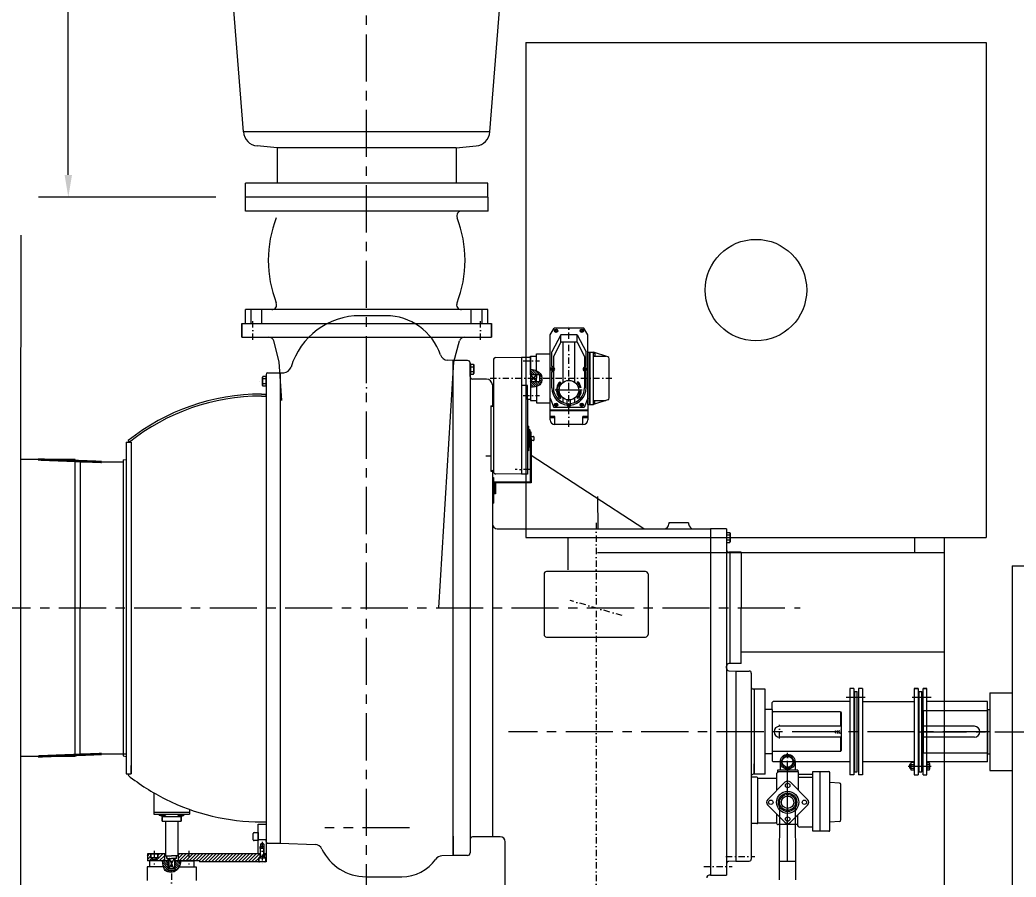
# Model space of a CAD drawing. Header units: millimetres. Extents: x 3 to 671030, y 2 to 511260.
# Drawn here: x 510130 to 561248, y 267726 to 311716 of the extents above; entities that cross this region are included whole.
import ezdxf

# ---------------------------------------------------------------- set-up
doc = ezdxf.new("R2010")
doc.units = ezdxf.units.MM
doc.header["$LTSCALE"] = 25.4
for name, pattern in [('ACAD_ISO04W100', [30, 24, -3, 0, -3]), ('CENTER', [50.8, 31.75, -6.35, 6.35, -6.35]), ('DASHDOT', [25.4, 12.7, -6.35, 0, -6.35]), ('虚线', [2, 1, -1])]:
    doc.linetypes.add(name, pattern=pattern)
doc.layers.get('Defpoints').update_dxf_attribs({"lineweight": 5})
for name, color, linetype, lineweight in [('CAXA0', 7, 'Continuous', 5), ('CAXA1', 5, 'CENTER', 5), ('CAXA细实线层', 7, 'Continuous', 5), ('EB0_1', 7, 'Continuous', 5), ('白色粗实线', 7, 'Continuous', 5), ('细实线层', 7, 'Continuous', 5)]:
    doc.layers.add(name, color=color, linetype=linetype, lineweight=lineweight)
doc.styles.add('Roman', font='arial.ttf')
doc.styles.get("Standard").update_dxf_attribs({"font": 'arial.ttf'})
doc.dimstyles.new('ISO-25', dxfattribs={"dimscale": 30, "dimtxt": 38.1, "dimasz": 38.1, "dimexe": 50.8, "dimexo": 50.8, "dimgap": 15.875, "dimtad": 1, "dimtih": 1, "dimtoh": 1, "dimdec": 1, "dimlfac": 0.03937, "dimdsep": 46, "dimtxsty": 'Standard', "dimcen": 63.5, "dimclrd": 7, "dimclre": 7, "dimclrt": 7, "dimadec": 0, "dimazin": 0, "dimtfac": 1, "dimtdec": 1, "dimtmove": 0, "dimatfit": 3, "dimfxl": 25.4, "dimlwd": 5, "dimlwe": 5, "dimarcsym": 0})
pattern_1 = [(135, (-4194394.11, 2158966.06), (-57.0246264, -57.0246264), [])]

# ---------------------------------------------------------------- blocks, each defined once
blk = doc.blocks.new('*D36')
at = {"color": 7, "linetype": 'Continuous', "lineweight": 5, "transparency": 16777216}
for p, q in [((516493, 344529), (511089, 344529)), ((512613, 343386), (512613, 328051)), ((512613, 303762), (512613, 322907)), ((520176, 302619), (511089, 302619))]:
    blk.add_line(p, q, dxfattribs=at)
at = {"color": 7, "transparency": 16777216}
for points in [[(512423, 343386), (512804, 343386), (512613, 344529)], [(512423, 303762), (512804, 303762), (512613, 302619)]]:
    blk.add_solid(points, dxfattribs=at)
at = {"layer": 'Defpoints', "color": 0, "transparency": 16777216}
for p in [(518017, 344529), (512613, 302619), (521700, 302619)]:
    blk.add_point(p, dxfattribs=at)
at = {"color": 7, "lineweight": 5, "transparency": 16777216, "insert": (512613, 325479), "char_height": 4191, "attachment_point": 5, "style": 'Roman'}
blk.add_mtext('F', dxfattribs=at)

msp = doc.modelspace()

# ---------------------------------------------------------------- hatches: boundary and pattern name
at = {"lineweight": 5, "ltscale": 2}
h = msp.add_hatch(dxfattribs=at)
h.set_pattern_fill('ANSI31', scale=25.4, angle=90, style=0)
h.set_pattern_definition(pattern_1)
edge = h.paths.add_edge_path()
edge.add_line((536330.01, 293500.47), (536330.01, 293770.06))
edge.add_spline(control_points=[(536330.02, 293770.06), (536427.32, 293819.95), (536842.84, 293651.72), (536911.66, 293405.7), (536913.76, 293322.65)], knot_values=[3.63089572, 3.63089572, 3.63089572, 3.63089572, 20.67694733, 29.39845866, 29.39845866, 29.39845866, 29.39845866], degree=3, periodic=0)
edge.add_line((536913.76, 293322.65), (536812.62, 293322.65))
edge.add_line((536812.62, 293322.65), (536812.62, 293500.47))
edge.add_line((536812.62, 293500.47), (536330.01, 293500.47))
edge = h.paths.add_edge_path()
edge.add_line((536634.81, 293144.87), (536812.62, 293144.87))
edge.add_line((536812.62, 293144.87), (536812.62, 293322.65))
edge.add_line((536812.62, 293322.65), (536913.76, 293322.65))
edge.add_spline(control_points=[(536913.76, 293322.65), (536915.41, 293256.97), (536890.81, 293118.04), (536819.17, 292921.64), (536467.29, 292867.03), (536330.02, 292851.42)], knot_values=[29.39845866, 29.39845866, 29.39845866, 29.39845866, 36.29649367, 44.02063396, 53.74173485, 53.74173485, 53.74173485, 53.74173485], degree=3, periodic=0)
edge.add_line((536330.01, 292851.42), (536330.01, 293130.95))
edge.add_line((536330.01, 293130.95), (536330.01, 293144.85))
edge.add_line((536330.01, 293144.85), (536634.81, 293144.85))
edge.add_line((536634.81, 293144.85), (536634.81, 293144.87))
at = {"lineweight": 5}
h = msp.add_hatch(dxfattribs=at)
h.set_pattern_fill('ANSI31', scale=38.1, angle=90, style=0)
h.set_pattern_definition([(45, (1520094.74, 59658.64), (85.53694, -85.53694), [])])
h.paths.add_polyline_path([(522741.02, 268710.05), (522753.72, 268710.05), (522753.72, 268506.85), (522741.02, 268506.85)], flags=16)
h.paths.add_polyline_path([(522372.72, 268710.05), (522385.42, 268710.05), (522385.42, 268506.85), (522372.72, 268506.85)], flags=16)
h.paths.add_polyline_path([(517140.32, 268710.05), (517203.82, 268710.05), (517203.82, 268913.25), (517559.42, 268913.25), (517559.42, 268557.65), (517140.32, 268557.65)])
h.paths.add_polyline_path([(518804.02, 268913.25), (522448.92, 268913.25), (522448.92, 268710.05), (522372.72, 268710.05), (522372.72, 268506.85), (519337.42, 268506.85), (519337.42, 268557.65), (518804.02, 268557.65)])
h.paths.add_polyline_path([(518270.62, 268913.25), (518804.02, 268913.25), (518804.02, 268557.65), (518270.62, 268557.65)])
h.paths.add_polyline_path([(522677.52, 268913.25), (522766.42, 268913.25), (522766.42, 268506.85), (522753.72, 268506.85), (522753.72, 268710.05), (522677.52, 268710.05)])
h.paths.add_polyline_path([(516670.42, 268557.65), (516670.42, 268913.25), (516848.22, 268913.25), (516848.22, 268710.05), (516911.72, 268710.05), (516911.72, 268557.65)])
at = {"lineweight": 5, "ltscale": 2}
h = msp.add_hatch(dxfattribs=at)
h.set_pattern_fill('ANSI31', scale=25.4, angle=90, style=0)
h.set_pattern_definition(pattern_1)
edge = h.paths.add_edge_path()
edge.add_line((518092.83, 268557.65), (518362.42, 268557.65))
edge.add_spline(control_points=[(518362.43, 268557.64), (518412.32, 268460.34), (518244.09, 268044.82), (517998.06, 267976), (517915.02, 267973.91)], knot_values=[3.63089572, 3.63089572, 3.63089572, 3.63089572, 20.67694733, 29.39845866, 29.39845866, 29.39845866, 29.39845866], degree=3, periodic=0)
edge.add_line((517915.02, 267973.91), (517915.02, 268075.04))
edge.add_line((517915.02, 268075.04), (518092.83, 268075.04))
edge.add_line((518092.83, 268075.04), (518092.83, 268557.65))
edge = h.paths.add_edge_path()
edge.add_line((517737.23, 268252.85), (517737.23, 268075.04))
edge.add_line((517737.23, 268075.04), (517915.02, 268075.04))
edge.add_line((517915.02, 268075.04), (517915.02, 267973.91))
edge.add_spline(control_points=[(517915.02, 267973.91), (517849.33, 267972.25), (517710.4, 267996.85), (517514, 268068.49), (517459.39, 268420.37), (517443.78, 268557.64)], knot_values=[29.39845866, 29.39845866, 29.39845866, 29.39845866, 36.29649367, 44.02063396, 53.74173485, 53.74173485, 53.74173485, 53.74173485], degree=3, periodic=0)
edge.add_line((517443.78, 268557.65), (517723.31, 268557.65))
edge.add_line((517723.31, 268557.65), (517737.22, 268557.65))
edge.add_line((517737.22, 268557.65), (517737.22, 268252.85))
edge.add_line((517737.22, 268252.85), (517737.23, 268252.85))

# ---------------------------------------------------------------- linework, layer by layer
at = {"color": 7, "lineweight": 5}
for p, q in [((521605.62, 305971.85), (518802.85, 340719.05)), ((534239.61, 305971.85), (537040.82, 340656.14)), ((536089.34, 310551.58), (559711.34, 310551.58)), ((536089.34, 310551.58), (536089.34, 285151.58)), ((559711.34, 310551.58), (559711.34, 285151.58)), ((534239.35, 305971.85), (521605.62, 305971.85)), ((523325.08, 305159.05), (522300.36, 305248.7)), ((532518.86, 305158.96), (533544.61, 305248.7)), ((532519.88, 305159.05), (523325.08, 305159.05)), ((523325.08, 305159.05), (523325.08, 303330.25)), ((532519.88, 305159.05), (532519.88, 303330.25)), ((510168.02, 300663.25), (510167.89, 289157.53)), ((521993.07, 296142.05), (521993.07, 296853.25)), ((522551.87, 296142.05), (522551.87, 296853.25)), ((533293.24, 296141.67), (533293.29, 296852.87)), ((533852.04, 296141.63), (533852.09, 296852.83)), ((521509.11, 296142.05), (534336.11, 296142.05)), ((521509.11, 295430.85), (521509.11, 296142.05)), ((534336.11, 295430.85), (534336.11, 296142.05)), ((537338.39, 295548.96), (537541.59, 295896.94)), ((537338.39, 292553.03), (537338.39, 295548.96)), ((537884.49, 295554.04), (537424.75, 294677.74)), ((539065.59, 295896.94), (537541.59, 295896.94)), ((537594.93, 295775.02), (537633.03, 295775.02)), ((537594.93, 295775.02), (537594.93, 295749.62)), ((537633.03, 295749.62), (537594.93, 295749.62)), ((537633.03, 295775.02), (537633.03, 295813.12)), ((537633.03, 295813.12), (537658.43, 295813.12)), ((537633.03, 295711.52), (537633.03, 295749.62)), ((537658.43, 295711.52), (537633.03, 295711.52)), ((537658.43, 295813.12), (537658.43, 295775.02)), ((537658.43, 295775.02), (537696.53, 295775.02)), ((537696.53, 295749.62), (537658.43, 295749.62)), ((537658.43, 295749.62), (537658.43, 295711.52)), ((537696.53, 295775.02), (537696.53, 295749.62)), ((538722.69, 295554.04), (537884.49, 295554.04)), ((537884.49, 295173.04), (537884.49, 295554.04)), ((538722.69, 295173.04), (538722.69, 295554.04)), ((538722.69, 295554.04), (539182.43, 294677.74)), ((538910.65, 295749.62), (538910.65, 295775.02)), ((538910.65, 295775.02), (538948.75, 295775.02)), ((538948.75, 295749.62), (538910.65, 295749.62)), ((538948.75, 295775.02), (538948.75, 295813.12)), ((538948.75, 295813.12), (538974.15, 295813.12)), ((538948.75, 295711.52), (538948.75, 295749.62)), ((538974.15, 295711.52), (538948.75, 295711.52)), ((538961.45, 295711.52), (538974.15, 295711.52)), ((538974.15, 295813.12), (538974.15, 295775.02)), ((538974.15, 295775.02), (539012.25, 295775.02)), ((539012.25, 295749.62), (538974.15, 295749.62)), ((538974.15, 295749.62), (538974.15, 295711.52)), ((539012.25, 295762.32), (539012.25, 295775.02)), ((539012.25, 295775.02), (539012.25, 295749.62)), ((539268.79, 295548.96), (539065.59, 295896.94)), ((539268.79, 294659.96), (539268.79, 295548.96)), ((521509.11, 295430.85), (527922.61, 295430.85)), ((523441.35, 294160.85), (523151.5, 295242.59)), ((527922.61, 295430.85), (534336.11, 295430.85)), ((532403.88, 294160.85), (532693.73, 295242.59)), ((537884.49, 295173.04), (537504.71, 294449.14)), ((538722.69, 295173.04), (537884.49, 295173.04)), ((537998.79, 293113.69), (537998.79, 295173.04)), ((538608.39, 293113.69), (538608.39, 295173.04)), ((538722.69, 295173.04), (539102.48, 294449.14)), ((536330.01, 293500.47), (536330.01, 294465.65)), ((536330.01, 294465.65), (536634.81, 294465.65)), ((536634.81, 294573.6), (537338.39, 294573.6)), ((536634.81, 293708.6), (536634.81, 294573.6)), ((537424.75, 293921.29), (537424.75, 294677.74)), ((537504.71, 294449.14), (537504.73, 293909.79)), ((539102.48, 294449.14), (539102.46, 293909.79)), ((539182.43, 293921.29), (539182.43, 294677.74)), ((539268.79, 294659.96), (539563.43, 294659.96)), ((539268.79, 291985.34), (539268.79, 294659.96)), ((539360.23, 291985.34), (539360.23, 294659.96)), ((539385.63, 291985.34), (539385.63, 294659.96)), ((539563.43, 291985.34), (539563.43, 294659.96)), ((540302.9, 294424.68), (539563.43, 294659.96)), ((539563.43, 294621.47), (539639.63, 294621.47)), ((539563.43, 294471.96), (539639.63, 294471.96)), ((539563.43, 294456.76), (540202.06, 294456.76)), ((539639.63, 294621.47), (539639.63, 294471.96)), ((523562.53, 292179.52), (523441.35, 294160.85)), ((531631.77, 281537.05), (532403.88, 294160.85)), ((533104.21, 294237.05), (532367.61, 294237.05)), ((532367.61, 294237.05), (532367.61, 293944.95)), ((532367.61, 268837.05), (532367.61, 294237.05)), ((533231.21, 293411.55), (533231.21, 294110.05)), ((533231.21, 294110.05), (533231.21, 268964.05)), ((533231.21, 294001.72), (533246.45, 294001.72)), ((533231.21, 294001.72), (533231.21, 293583.38)), ((533246.45, 294044.65), (533402.21, 294044.65)), ((533246.45, 294044.65), (533246.45, 293540.46)), ((533402.21, 294044.65), (533421.71, 294010.87)), ((533421.71, 294010.87), (533421.71, 293574.23)), ((540373.69, 292317.44), (540373.69, 294327.86)), ((522595.41, 293422.35), (522575.91, 293388.57)), ((522766.41, 293422.35), (522595.41, 293422.35)), ((522766.41, 293525.85), (522766.42, 269675.25)), ((522766.41, 292918.16), (522766.41, 293422.35)), ((522842.61, 293602.05), (523477.61, 293602.05)), ((523477.61, 293602.05), (523477.56, 269472.05)), ((523477.61, 293602.05), (523671.74, 293610.53)), ((523477.61, 293322.65), (523477.61, 293602.05)), ((533231.21, 293583.38), (533246.45, 293583.38)), ((533246.45, 293918.6), (533402.21, 293918.6)), ((533246.45, 293666.5), (533402.21, 293666.5)), ((533246.45, 293540.46), (533402.21, 293540.46)), ((533402.21, 293540.46), (533421.71, 293574.23)), ((536812.62, 293500.47), (536330.01, 293500.47)), ((536812.62, 293144.87), (536812.62, 293500.47)), ((537396.81, 293809.06), (537434.91, 293809.06)), ((537396.81, 293809.06), (537396.81, 293783.66)), ((537434.91, 293783.66), (537396.81, 293783.66)), ((537424.75, 292826.08), (537424.75, 293671.44)), ((537434.91, 293809.06), (537434.91, 293847.16)), ((537434.91, 293847.16), (537460.31, 293847.16)), ((537434.91, 293745.56), (537434.91, 293783.66)), ((537460.31, 293745.56), (537434.91, 293745.56)), ((537460.31, 293847.16), (537460.31, 293809.06)), ((537460.31, 293809.06), (537498.41, 293809.06)), ((537498.41, 293783.66), (537460.31, 293783.66)), ((537460.31, 293783.66), (537460.31, 293745.56)), ((537498.41, 293809.06), (537498.41, 293783.66)), ((537504.73, 293682.93), (537504.76, 292826.08)), ((539102.45, 293682.93), (539102.42, 292826.08)), ((539108.77, 293809.06), (539146.87, 293809.06)), ((539108.77, 293809.06), (539108.77, 293783.66)), ((539146.87, 293783.66), (539108.77, 293783.66)), ((539146.87, 293809.06), (539146.87, 293847.16)), ((539146.87, 293847.16), (539172.27, 293847.16)), ((539146.87, 293745.56), (539146.87, 293783.66)), ((539172.27, 293745.56), (539146.87, 293745.56)), ((539172.27, 293847.16), (539172.27, 293809.06)), ((539172.27, 293809.06), (539210.37, 293809.06)), ((539210.37, 293783.66), (539172.27, 293783.66)), ((539172.27, 293783.66), (539172.27, 293745.56)), ((539182.43, 292826.08), (539182.43, 293671.44)), ((539210.37, 293809.06), (539210.37, 293783.66)), ((522448.91, 293170.25), (522448.92, 293170.25)), ((522575.91, 292951.93), (522575.91, 293388.57)), ((522595.41, 292918.16), (522575.91, 292951.93)), ((522766.41, 293296.3), (522595.41, 293296.3)), ((522766.41, 293044.2), (522595.41, 293044.2)), ((522766.41, 292918.16), (522595.41, 292918.16)), ((522766.41, 293170.25), (522766.41, 293170.25)), ((522766.41, 293170.25), (522766.41, 293170.25)), ((522766.41, 293170.25), (522766.41, 293170.25)), ((522766.41, 293170.25), (522766.41, 293170.25)), ((522766.41, 293170.25), (522766.41, 293170.25)), ((522766.41, 293170.25), (522766.41, 293170.25)), ((534069.41, 293284.55), (533358.21, 293284.55)), ((534374.21, 292979.75), (534374.21, 291887.55)), ((536812.62, 293144.87), (536330.01, 293144.87)), ((536330.01, 293130.95), (536330.01, 292179.65)), ((536685.61, 293144.4), (536685.61, 293144.87)), ((537838.8, 293150.37), (537880.38, 293114.49)), ((538768.39, 293150.37), (538726.8, 293114.49)), ((522521.51, 292512.94), (522766.42, 292512.94)), ((522521.51, 292411.34), (522766.42, 292411.34)), ((522766.42, 292411.34), (522766.42, 292512.94)), ((522766.42, 292411.34), (522766.42, 292512.94)), ((536634.81, 292905.09), (536634.81, 292071.7)), ((537338.39, 291190.32), (537338.39, 292553.03)), ((538976.66, 292716.86), (537595.26, 292716.86)), ((537669.76, 292669.74), (537724.8, 292669.74)), ((537680.64, 292842.96), (537736.74, 292842.96)), ((538926.54, 292842.96), (538870.44, 292842.96)), ((538937.43, 292669.74), (538882.38, 292669.74)), ((536330.01, 292179.65), (536634.81, 292179.65)), ((536634.81, 292071.7), (537338.39, 292071.7)), ((537338.39, 292302.84), (537528.89, 291832.94)), ((537594.93, 291980.26), (537633.03, 291980.26)), ((537594.93, 291980.26), (537594.93, 291954.86)), ((537633.03, 291954.86), (537594.93, 291954.86)), ((537633.03, 291980.26), (537633.03, 292018.36)), ((537633.03, 292018.36), (537658.43, 292018.36)), ((537633.03, 291916.76), (537633.03, 291954.86)), ((537658.43, 291916.76), (537633.03, 291916.76)), ((537658.43, 292018.36), (537658.43, 291980.26)), ((537658.43, 291980.26), (537696.53, 291980.26)), ((537696.53, 291954.86), (537658.43, 291954.86)), ((537658.43, 291954.86), (537658.43, 291916.76)), ((537696.53, 291980.26), (537696.53, 291954.86)), ((537789.54, 292343.07), (537766.58, 292326.37)), ((537766.58, 292326.37), (537876.23, 292284.2)), ((537833.93, 292375.34), (537856.75, 292392.32)), ((537856.75, 292392.32), (537876.23, 292284.2)), ((537998.79, 292087.69), (537998.79, 292320.03)), ((538219.8, 291951.24), (538219.8, 292223.55)), ((538252.79, 291966.13), (538290.89, 291966.13)), ((538252.79, 291966.13), (538252.79, 291940.73)), ((538290.89, 291940.73), (538252.79, 291940.73)), ((538290.89, 291966.13), (538290.89, 292004.23)), ((538290.89, 292004.23), (538316.29, 292004.23)), ((538290.89, 291902.63), (538290.89, 291940.73)), ((538316.29, 291902.63), (538290.89, 291902.63)), ((538316.29, 292004.23), (538316.29, 291966.13)), ((538316.29, 291966.13), (538354.39, 291966.13)), ((538354.39, 291940.73), (538316.29, 291940.73)), ((538316.29, 291940.73), (538316.29, 291902.63)), ((538354.39, 291966.13), (538354.39, 291940.73)), ((538387.38, 291951.24), (538387.38, 292223.55)), ((538608.39, 292087.69), (538608.39, 292320.03)), ((538750.43, 292392.32), (538730.96, 292284.2)), ((538840.61, 292326.37), (538730.96, 292284.2)), ((538773.26, 292375.34), (538750.43, 292392.32)), ((538817.64, 292343.07), (538840.61, 292326.37)), ((538910.65, 291980.26), (538948.75, 291980.26)), ((538910.65, 291980.26), (538910.65, 291954.86)), ((538948.75, 291954.86), (538910.65, 291954.86)), ((538948.75, 291980.26), (538948.75, 292018.36)), ((538948.75, 292018.36), (538974.15, 292018.36)), ((538948.75, 291916.76), (538948.75, 291954.86)), ((538974.15, 291916.76), (538948.75, 291916.76)), ((538974.15, 292018.36), (538974.15, 291980.26)), ((538974.15, 291980.26), (539012.25, 291980.26)), ((539012.25, 291954.86), (538974.15, 291954.86)), ((538974.15, 291954.86), (538974.15, 291916.76)), ((539012.25, 291980.26), (539012.25, 291954.86)), ((539268.79, 292302.84), (539078.29, 291832.94)), ((539268.79, 291985.34), (539563.43, 291985.34)), ((539268.79, 291985.34), (539268.79, 291190.32)), ((540302.9, 292220.63), (539563.43, 291985.34)), ((539563.43, 292188.54), (540202.06, 292188.54)), ((539563.43, 292173.34), (539639.63, 292173.34)), ((539563.43, 292023.83), (539639.63, 292023.83)), ((539639.63, 292023.83), (539639.63, 292173.34)), ((539268.79, 291680.54), (537338.39, 291680.54)), ((539268.79, 291655.14), (537338.39, 291655.14)), ((539078.29, 291832.94), (537528.89, 291832.94)), ((537584.77, 291363.04), (537338.39, 291363.04)), ((537359.98, 291363.04), (537359.98, 291286.84)), ((537563.18, 291286.84), (537359.98, 291286.84)), ((537563.18, 291363.04), (537563.18, 291286.84)), ((537584.77, 290943.94), (537584.77, 291363.04)), ((539022.41, 290943.94), (537584.77, 290943.94)), ((539022.41, 290943.94), (539022.41, 291363.04)), ((539268.79, 291363.04), (539022.41, 291363.04)), ((539044, 291363.04), (539044, 291286.84)), ((539247.2, 291286.84), (539044, 291286.84)), ((539247.2, 291363.04), (539247.2, 291286.84)), ((515578.22, 290046.05), (515578.22, 273028.05)), ((515578.22, 290046.05), (515832.22, 290046.05)), ((515747.1, 290046.05), (515683.73, 290125.46)), ((515832.22, 290046.05), (515832.22, 273028.05)), ((542146.61, 285601.05), (536368.11, 289369.44)), ((510167.89, 289157.53), (510168.02, 262410.85)), ((512962.02, 289156.87), (510167.89, 289157.53)), ((512962.02, 273917.05), (512962.02, 289157.05)), ((513216.02, 289030.05), (513216.02, 281537.05)), ((513216.02, 289030.05), (515425.82, 289030.05)), ((515425.82, 289131.65), (515578.22, 289151.72)), ((515425.82, 289131.65), (515425.82, 273942.45)), ((534374.21, 288585.55), (534374.21, 269789.55)), ((539772.34, 287252.11), (539782.3, 285601.05)), ((544445.31, 285905.85), (543429.31, 285905.85)), ((543429.31, 285905.85), (543429.31, 285855.05)), ((544445.31, 285905.85), (544445.31, 285855.05)), ((534628.21, 285601.05), (545575.61, 285601.05)), ((545575.61, 285601.05), (545575.61, 267821.05)), ((546388.41, 285601.05), (545575.61, 285601.05)), ((546388.41, 285601.05), (546388.41, 268404.13)), ((546388.41, 285408.65), (546559.41, 285408.65)), ((546388.41, 285408.65), (546388.41, 284904.46)), ((546388.41, 285282.6), (546559.41, 285282.6)), ((546559.41, 285408.65), (546578.91, 285374.87)), ((546578.91, 285374.87), (546578.91, 284938.23)), ((536089.34, 285151.58), (559711.34, 285151.58)), ((538248.34, 285151.58), (538248.34, 283500.53)), ((546388.41, 285156.55), (546388.41, 285156.55)), ((546388.41, 285156.55), (546388.41, 285156.55)), ((546388.41, 285156.55), (546388.41, 285156.55)), ((546388.41, 285030.5), (546559.41, 285030.5)), ((546388.41, 284904.46), (546559.41, 284904.46)), ((546559.41, 284904.46), (546578.91, 284938.23)), ((556028.34, 285151.58), (556028.34, 284389.58)), ((557552.34, 285151.58), (557552.34, 284389.58)), ((539776.93, 284389.58), (557552.34, 284389.58)), ((546553.51, 284394.55), (546515.41, 284394.55)), ((546553.51, 284394.55), (546553.51, 280166.29)), ((547137.71, 284394.55), (546553.51, 284394.55)), ((546553.51, 284394.55), (546553.51, 278679.55)), ((547137.71, 284394.55), (547137.71, 281537.05)), ((556028.34, 284389.58), (557552.34, 284389.58)), ((557552.34, 284389.58), (557552.34, 264011.09)), ((537028.51, 283280.22), (537028.51, 280173.12)), ((542235.51, 283407.22), (537155.51, 283407.22)), ((542362.51, 283280.22), (542362.51, 280173.12)), ((561044.21, 283696.11), (561044.21, 266678.11)), ((561044.21, 283696.11), (562669.81, 283696.11)), ((513216.02, 274044.05), (513216.02, 281537.05)), ((547137.71, 278679.55), (547137.71, 281537.05)), ((537155.51, 280046.12), (537175.68, 280046.12)), ((537175.68, 280046.12), (542235.51, 280046.12)), ((547137.71, 279284.18), (557552.34, 279284.18)), ((546553.51, 278679.55), (546515.41, 278679.55)), ((547137.71, 278679.55), (546553.51, 278679.55)), ((546388.41, 278444.36), (546388.41, 278552.55)), ((546508.77, 278317.54), (546871.01, 278298.55)), ((546871.01, 278298.55), (547556.81, 278298.55)), ((546871.01, 278298.55), (546871.01, 268549.94)), ((547658.41, 278196.95), (547658.41, 272855.24)), ((547810.81, 277371.45), (547760.01, 277371.45)), ((548369.61, 277371.45), (547810.81, 277371.45)), ((547810.81, 277371.45), (547810.81, 273002.65)), ((548369.61, 273002.65), (548369.61, 277371.45)), ((559901.21, 277181.86), (561044.21, 277181.86)), ((559901.21, 277181.86), (559901.21, 273192.35)), ((548725.21, 276330.05), (548369.61, 276330.05)), ((548725.21, 276330.05), (548369.61, 276330.05)), ((548725.21, 276330.05), (548725.21, 274044.05)), ((548725.21, 276330.05), (548725.21, 274044.05)), ((552230.41, 276203.05), (548776.01, 276203.05)), ((552230.41, 276203.05), (548776.01, 276203.05)), ((552230.41, 276203.05), (552281.21, 276152.25)), ((552230.41, 276203.05), (552230.41, 275466.45)), ((552230.41, 276203.05), (552281.21, 276152.25)), ((552230.41, 276203.05), (552230.41, 275466.45)), ((552281.21, 276152.25), (552281.21, 274221.85)), ((552281.21, 276152.25), (552281.21, 274221.85)), ((556472.21, 276266.61), (556472.21, 274107.61)), ((556472.21, 276266.61), (559774.21, 276266.61)), ((559774.21, 276330.11), (559774.21, 274044.11)), ((559774.21, 276330.11), (559901.21, 276330.11)), ((552281.21, 275466.45), (549106.21, 275466.45)), ((552281.21, 275466.45), (549360.21, 275466.45)), ((559113.81, 275466.51), (556472.21, 275466.51)), ((552281.21, 274907.65), (549106.21, 274907.65)), ((552281.21, 274907.65), (549343.67, 274907.65)), ((552230.41, 274907.65), (552230.41, 274171.05)), ((552230.41, 274907.65), (552230.41, 274171.05)), ((559113.81, 274907.71), (556472.21, 274907.71)), ((513216.02, 274044.05), (515578.22, 274044.05)), ((548725.1, 274044.05), (548369.61, 274044.05)), ((548725.21, 274044.05), (548369.61, 274044.05)), ((552230.41, 274171.05), (548776.01, 274171.05)), ((552230.41, 274171.05), (548776.01, 274171.05)), ((552230.41, 274171.05), (552281.21, 274221.85)), ((552230.41, 274171.05), (552281.21, 274221.85)), ((556472.21, 274107.61), (559774.21, 274107.61)), ((559774.21, 274044.11), (559901.21, 274044.11)), ((512962.02, 273917.05), (510167.96, 273917.71)), ((515425.82, 273942.45), (515578.22, 273922.39)), ((547810.81, 273002.65), (547810.81, 273536.05)), ((549144.31, 273642.64), (549144.31, 273210.93)), ((549349.34, 273947.44), (549173.36, 273642.64)), ((549173.36, 273642.64), (549349.34, 273337.84)), ((549701.29, 273947.44), (549349.34, 273947.44)), ((549877.27, 273642.64), (549701.29, 273947.44)), ((549701.29, 273337.84), (549877.27, 273642.64)), ((549906.31, 273642.64), (549906.31, 273210.93)), ((515578.22, 273028.05), (515832.22, 273028.05)), ((515747.1, 273028.05), (515683.72, 272948.64)), ((515832.22, 273231.25), (515832.22, 273459.85)), ((515832.22, 273231.25), (515832.22, 273459.85)), ((515832.22, 273028.05), (515832.22, 273459.85)), ((547810.81, 273002.65), (547760.01, 273002.65)), ((548369.61, 273002.65), (547810.81, 273002.65)), ((548966.87, 272173.91), (548966.87, 273065.83)), ((550044.19, 273210.93), (549006.43, 273210.93)), ((549006.43, 273210.93), (549006.43, 273080.23)), ((550083.76, 273134.64), (549006.43, 273134.64)), ((549349.34, 273337.84), (549701.29, 273337.84)), ((549525.31, 268525.11), (549525.31, 273374.01)), ((550044.19, 273210.93), (550044.19, 273134.64)), ((550083.76, 272173.91), (550083.76, 273134.64)), ((550083.76, 273000.27), (550822.39, 273000.27)), ((550822.39, 273149.93), (551635.19, 273149.93)), ((550822.39, 270073.99), (550822.39, 273149.93)), ((551189.16, 270073.99), (551189.16, 273149.93)), ((551685.99, 270124.79), (551685.99, 273099.13)), ((559901.21, 273192.35), (561044.21, 273192.35)), ((547658.41, 272901.05), (547658.41, 272855.24)), ((547658.41, 272855.24), (547658.41, 268651.54)), ((547950.51, 272855.24), (547658.41, 272855.24)), ((548001.31, 270518.44), (548001.31, 272804.44)), ((548001.31, 272804.44), (548966.87, 272804.44)), ((548501.56, 271708.6), (549381.63, 272588.67)), ((549669, 272588.67), (550549.06, 271708.6)), ((550822.39, 272828.68), (550083.76, 272828.68)), ((552184.75, 272545.08), (551685.99, 272578.79)), ((552255.81, 270655.7), (552255.81, 272469.06)), ((517000.62, 272049.24), (517000.62, 271008.75)), ((517597.23, 270957.95), (517597.23, 270907.15)), ((518232.52, 270957.95), (518232.52, 270907.15)), ((518829.42, 271200.18), (518829.42, 271008.75)), ((549381.63, 270541.17), (548501.56, 271421.24)), ((548966.87, 270495.58), (548966.87, 270955.93)), ((549669, 270541.17), (550549.06, 271421.24)), ((517273.66, 270907.15), (517597.51, 270907.15)), ((517432.41, 270830.95), (517273.66, 270907.15)), ((517432.41, 270830.95), (517432.41, 270602.35)), ((517432.41, 270830.95), (518397.62, 270830.95)), ((517432.41, 270602.35), (518397.62, 270602.35)), ((517597.52, 270602.35), (517597.52, 268811.65)), ((518232.52, 270907.15), (518556.37, 270907.15)), ((518232.52, 270602.35), (518232.52, 268811.65)), ((518397.62, 270830.95), (518556.37, 270907.15)), ((518397.62, 270830.95), (518397.62, 270602.35)), ((522360.02, 268913.25), (522360.02, 270437.25)), ((522360.02, 270437.25), (522766.42, 270437.25)), ((522521.51, 270561.16), (522766.42, 270561.16)), ((522766.42, 270662.76), (522766.42, 270561.16)), ((547950.51, 270467.64), (547658.41, 270467.64)), ((548001.31, 270505.74), (548905.72, 270505.74)), ((550028.57, 270419.38), (549043.07, 270419.38)), ((550028.57, 270900.75), (550028.57, 270419.38)), ((552184.75, 270579.68), (551685.99, 270545.97)), ((522106.02, 269639.69), (522106.02, 269964.81)), ((522146.66, 270005.45), (522360.02, 270005.45)), ((522360.02, 270005.45), (522360.02, 269599.05)), ((550822.39, 270292.38), (550155.57, 270292.38)), ((551189.16, 270073.99), (550822.39, 270073.99)), ((551635.19, 270073.99), (551189.16, 270073.99)), ((522360.02, 269599.05), (522146.66, 269599.05)), ((522360.02, 269649.85), (522766.42, 269649.85)), ((522481.94, 269421.25), (522563.22, 269468.18)), ((522644.5, 269421.25), (522481.94, 269421.25)), ((522481.94, 269421.25), (522481.94, 269218.05)), ((522644.5, 269421.25), (522563.22, 269468.18)), ((522644.5, 269421.25), (522644.5, 269218.05)), ((522766.41, 269548.25), (522766.41, 269675.25)), ((522766.42, 269675.25), (522766.42, 268913.25)), ((522842.61, 269472.05), (523477.61, 269472.05)), ((523477.61, 269472.05), (525280.05, 269393.35)), ((532367.61, 268837.05), (532367.61, 269827.65)), ((532367.61, 269827.65), (532367.61, 268837.05)), ((534780.61, 269789.55), (533358.21, 269789.55)), ((535034.61, 266551.05), (535034.61, 269535.55)), ((517597.52, 268913.25), (516670.42, 268913.25)), ((516670.42, 268913.25), (516670.42, 268557.65)), ((516848.22, 268710.05), (516848.22, 268913.25)), ((516893.43, 268913.25), (517158.61, 268913.25)), ((517203.82, 268913.25), (517203.82, 268710.05)), ((517559.42, 268557.65), (517559.42, 268913.25)), ((522461.62, 268913.25), (518232.52, 268913.25)), ((518270.62, 268557.65), (518270.62, 268913.25)), ((522448.92, 268913.25), (522448.92, 268710.05)), ((522664.82, 269294.25), (522461.62, 269294.25)), ((522481.94, 269218.05), (522461.62, 269197.73)), ((522461.62, 269197.73), (522461.62, 268710.05)), ((522664.82, 269197.73), (522461.62, 269197.73)), ((522461.62, 269197.73), (522461.62, 269197.73)), ((522644.5, 269218.05), (522481.94, 269218.05)), ((522644.5, 269218.05), (522664.82, 269197.73)), ((522664.82, 268710.05), (522664.82, 269197.73)), ((522766.42, 268913.25), (522664.82, 268913.25)), ((522677.52, 268913.25), (522677.52, 268710.05)), ((522766.42, 268913.25), (522766.42, 268506.85)), ((546871.01, 269057.94), (546871.01, 268549.94)), ((517737.23, 268557.65), (516670.42, 268557.65)), ((517723.31, 268557.65), (516772.02, 268557.65)), ((516772.02, 268557.65), (516772.02, 268252.85)), ((517203.82, 268710.05), (516848.22, 268710.05)), ((516860.92, 268710.05), (516860.92, 268880.74)), ((516911.72, 268557.65), (516911.72, 268710.05)), ((516924.42, 268710.05), (516924.42, 268557.65)), ((517127.62, 268557.65), (517127.62, 268710.05)), ((517140.32, 268557.65), (517140.32, 268710.05)), ((517191.12, 268880.74), (517191.12, 268710.05)), ((517597.52, 268811.65), (517915.02, 268811.65)), ((517673.73, 268684.65), (517673.73, 268773.55)), ((517673.73, 268684.65), (517915.02, 268684.65)), ((517737.23, 268176.65), (517737.23, 268646.55)), ((517737.23, 268075.04), (517737.23, 268557.65)), ((518232.54, 268811.65), (517915.04, 268811.65)), ((518156.33, 268684.65), (517915.04, 268684.65)), ((518092.83, 268176.65), (518092.83, 268646.55)), ((519337.42, 268557.65), (518092.83, 268557.65)), ((518092.83, 268557.65), (519058.02, 268557.65)), ((518092.83, 268075.04), (518092.83, 268557.65)), ((518156.33, 268684.65), (518156.33, 268773.55)), ((519058.02, 268557.65), (519058.02, 268252.85)), ((519337.42, 268557.65), (519337.42, 268506.85)), ((522766.42, 268506.85), (519337.42, 268506.85)), ((522385.42, 268710.05), (522741.02, 268710.05)), ((522385.42, 268710.05), (522385.42, 268506.85)), ((522398.12, 268539.36), (522398.12, 268710.05)), ((522695.81, 268506.85), (522430.63, 268506.85)), ((522728.32, 268710.05), (522728.32, 268539.36)), ((522741.02, 268710.05), (522741.02, 268506.85)), ((533104.21, 268837.05), (532367.61, 268837.05)), ((546388.41, 268404.13), (546388.41, 267821.05)), ((546871.01, 268549.94), (546508.77, 268530.95)), ((546871.01, 268549.94), (547556.81, 268549.94)), ((516664.07, 268252.85), (516664.07, 267549.27)), ((517497.45, 268252.85), (516664.07, 268252.85)), ((517736.77, 268202.05), (517737.23, 268202.05)), ((517736.77, 268151.25), (517737.23, 268151.25)), ((517737.23, 268176.65), (517762.63, 268151.25)), ((517737.23, 268075.04), (518092.83, 268075.04)), ((518067.43, 268151.25), (517762.63, 268151.25)), ((518092.83, 268176.65), (518067.43, 268151.25)), ((518300.97, 268252.85), (519165.97, 268252.85)), ((519165.97, 268252.85), (519165.97, 267549.27)), ((527884.36, 267744.34), (529726.01, 267744.34)), ((545575.61, 267821.05), (545499.42, 267821.05)), ((545575.61, 267821.05), (546388.41, 267821.05))]:
    msp.add_line(p, q, dxfattribs=at)
at = {"color": 7, "linetype": 'Continuous', "lineweight": 5}
for p, q in [((521699.61, 296142.05), (534145.61, 296142.05)), ((556014.9, 277396.99), (556218.1, 277396.99)), ((556218.1, 277396.91), (556014.9, 277396.91)), ((556269.01, 277244.51), (556403.63, 277244.51)), ((556472.21, 277396.99), (556675.41, 277396.99)), ((556675.41, 277396.91), (556472.21, 277396.91)), ((548776.01, 276736.51), (548725.21, 276685.71)), ((548725.21, 276330.11), (548725.21, 276685.71)), ((548725.21, 276330.11), (548725.21, 274044.11)), ((548725.21, 274044.11), (548725.21, 273688.51)), ((548776.01, 273637.71), (548725.21, 273688.51)), ((552713.01, 273637.71), (548776.01, 273637.71)), ((555786.41, 273510.7), (555786.41, 273307.5)), ((555852.34, 273510.7), (555786.41, 273510.7)), ((555852.34, 273266.12), (555852.34, 273552.09)), ((555999.61, 273599.75), (555867.63, 273599.75)), ((555867.63, 273504.43), (555999.61, 273504.43)), ((556014.9, 273266.12), (556014.9, 273552.09)), ((556675.41, 273599.75), (556675.41, 273218.46)), ((556794.74, 273599.75), (556675.41, 273599.75)), ((556675.41, 273510.7), (556675.41, 273307.5)), ((556794.74, 273504.43), (556675.41, 273504.43)), ((556810.03, 273552.09), (556810.03, 273266.12)), ((552916.21, 272977.31), (552713.01, 272977.31)), ((552966.87, 273129.71), (553101.49, 273129.71)), ((553373.27, 272977.31), (553170.07, 272977.31)), ((555852.34, 273307.5), (555786.41, 273307.5)), ((555867.63, 273313.78), (555999.61, 273313.78)), ((555999.61, 273218.46), (555867.63, 273218.46)), ((556014.9, 272977.39), (556218.1, 272977.39)), ((556472.21, 272977.39), (556675.41, 272977.39)), ((556794.74, 273313.78), (556675.41, 273313.78)), ((556794.74, 273218.46), (556675.41, 273218.46)), ((549106.24, 267591.88), (549106.24, 268504.84)), ((549944.31, 268525.11), (549106.32, 268525.11)), ((549944.44, 267591.88), (549944.44, 268525.11))]:
    msp.add_line(p, q, dxfattribs=at)
at = {"color": 7, "linetype": 'DASHDOT', "lineweight": 5}
for p, q in [((522080.61, 295293.28), (522080.61, 296309.43)), ((533764.61, 295293.28), (533764.61, 296309.43)), ((538303.59, 290838.33), (538303.59, 296005.58)), ((535950.42, 294211.65), (536797.88, 294211.65)), ((534257.6, 293322.65), (536330.01, 293322.65)), ((536330.01, 293322.65), (537282.16, 293322.65)), ((536330.01, 293322.65), (540500.19, 293322.65)), ((535950.42, 292433.65), (536797.88, 292433.65)), ((536290.48, 288649.05), (535538.33, 288649.05)), ((539695.51, 285906.09), (539695.51, 264747.29)), ((541029.29, 281147.89), (538361.73, 281925.92)), ((541029.29, 281147.89), (538361.73, 281925.92)), ((549106.21, 274831.45), (549106.21, 275542.65)), ((549525.31, 270145.85), (549525.31, 274104.72)), ((522563.22, 269537.4), (522563.22, 268367.25)), ((517026.02, 269073.39), (517026.02, 268378.12)), ((518804.02, 269073.39), (518804.02, 268378.12)), ((517915.02, 268557.65), (517915.02, 266438.02)), ((517915.02, 268557.65), (517915.02, 264387.48)), ((546359.81, 268778.54), (547841.75, 268778.54)), ((545227.92, 268265.55), (546681.52, 268265.55))]:
    msp.add_line(p, q, dxfattribs=at)
at = {"color": 7, "linetype": '虚线', "lineweight": 5, "ltscale": 1.5}
for p, q in [((551956.17, 275187.05), (551985.5, 275237.85)), ((551985.5, 275136.25), (551956.17, 275187.05)), ((551985.5, 275136.25), (551985.5, 275237.85)), ((551985.5, 275237.85), (552182.23, 275237.85)), ((551985.5, 275136.25), (552182.23, 275136.25)), ((552182.23, 275237.85), (552281.21, 275295)), ((552182.23, 275237.85), (552182.23, 275136.25)), ((552182.23, 275136.25), (552281.21, 275079.1))]:
    msp.add_line(p, q, dxfattribs=at)
at = {"color": 7, "linetype": 'ACAD_ISO04W100', "lineweight": 5, "ltscale": 0.3}
for p, q in [((517432.41, 270602.35), (517432.41, 270830.95)), ((518397.62, 270602.35), (518397.62, 270830.95))]:
    msp.add_line(p, q, dxfattribs=at)
at = {"color": 7, "lineweight": 5, "const_width": 127}
for points in [[(514320.92, 289030.05), (511056.95, 289157.2)], [(514320.92, 274044.05), (511056.95, 273916.9)]]:
    msp.add_lwpolyline(points, dxfattribs=at)
at = {"color": 7, "lineweight": 5}
for centre, radius in [((547900.34, 297851.58), 2603.5), ((537645.73, 295762.32), 83.82), ((538961.45, 295762.32), 83.82), ((537447.61, 293796.36), 83.82), ((539159.57, 293796.36), 83.82), ((538303.59, 292716.86), 500.38), ((537702.99, 292756.35), 44.57), ((537645.73, 291967.56), 83.82), ((538303.59, 291953.43), 83.82), ((538961.45, 291967.56), 83.82), ((549525.31, 273642.64), 381), ((549525.31, 273642.64), 279.4), ((549525.31, 272425.98), 114.3), ((549524.06, 271562.38), 571.5), ((549525.31, 271562.38), 472.44), ((549525.31, 271564.92), 406.4), ((548664.25, 271564.92), 114.3), ((549525.31, 271564.92), 317.5), ((550386.37, 271564.92), 114.3), ((549525.31, 270703.86), 114.3)]:
    msp.add_circle(centre, radius, dxfattribs=at)
for centre, radius, start, end in [((522366.77, 306007.8), 762, 182.704313, 265), ((533478.2, 306007.8), 762, 275, 357.295687), ((532797.38, 301653.85), 254, 90, 201.517045), ((528816.38, 299380.55), 5944.03, 158.482955, 201.517045), ((527031.3, 299380.55), 5944.03, 338.482955, 21.517045), ((523051.09, 297100.32), 254, 270.081496, 21.598541), ((532794.14, 297100.32), 254, 158.401459, 269.918504), ((522906.15, 295176.85), 254, 15, 90), ((532939.07, 295176.85), 254, 90, 165), ((533104.21, 294110.05), 127, 0, 90), ((533381.54, 294290.07), 279.4, 237.449339, 241.448184), ((533310.11, 293981.62), 111.6, 325.615763, 25.615823), ((540272.09, 294327.86), 101.6, 0, 72.349876), ((522842.61, 293525.85), 76.2, 90, 180), ((533004.57, 293792.55), 417.14, 342.412046, 17.587954), ((533310.11, 293603.48), 111.6, 334.384177, 34.384237), ((537447.61, 293796.36), 127, 259.63024, 100.36976), ((539159.57, 293796.36), 127, 79.63024, 280.36976), ((522687.51, 293359.32), 111.6, 154.384177, 214.384237), ((522993.05, 293170.25), 417.14, 162.412046, 197.587954), ((522687.51, 292981.18), 111.6, 145.615763, 205.615823), ((533358.21, 293411.55), 127, 180, 270), ((534069.41, 292979.75), 304.8, 0, 90), ((538303.59, 292716.86), 635.58, 136.994586, 168.55642), ((538303.59, 292716.86), 580.71, 136.784946, 167.458157), ((538303.59, 292716.86), 580.71, 12.541843, 43.215054), ((538303.59, 292716.86), 635.58, 11.44358, 43.005414), ((522521.51, 281527.44), 10985.5, 89.999985, 128.494323), ((522521.51, 281527.44), 10883.9, 89.999997, 128.493404), ((538303.59, 292826.08), 878.84, 180, 264.528918), ((538303.59, 292826.08), 798.83, 180, 263.979007), ((538303.59, 292716.86), 635.58, 184.25161, 216.022702), ((538303.59, 292716.86), 580.71, 184.654246, 216.022702), ((538303.59, 292826.08), 878.84, 275.471082, 0), ((538303.59, 292826.08), 798.83, 276.020993, 0), ((538303.59, 292716.86), 580.71, 323.977298, 355.345754), ((538303.59, 292716.86), 635.58, 323.977298, 355.74839), ((540272.09, 292317.44), 101.6, 287.650124, 0), ((537584.77, 291190.32), 246.38, 180, 270), ((539022.41, 291190.32), 246.38, 270, 0), ((534501.21, 288649.05), 127, 210.136976, 233.130102), ((534628.21, 285855.05), 254, 180, 270), ((543175.31, 285855.05), 254, 270, 0), ((544699.31, 285855.05), 254, 180, 270), ((546467.31, 285345.62), 111.6, 325.615763, 25.615823), ((546161.77, 285156.55), 417.14, 342.412046, 17.587954), ((546467.31, 284967.48), 111.6, 334.384177, 34.384237), ((546515.41, 284521.55), 127, 180, 270), ((537155.51, 283280.22), 127, 90, 180), ((542235.51, 283280.22), 127, 0, 90), ((537155.51, 280173.12), 127, 180, 270), ((542235.51, 280173.12), 127, 270, 0), ((546515.41, 278552.55), 127, 90, 180), ((546515.41, 278444.36), 127, 180, 267), ((547556.81, 278196.95), 101.6, 0, 90), ((547760.01, 277473.05), 101.6, 180, 270), ((548776.01, 276253.85), 50.8, 180, 270), ((549106.21, 275187.05), 279.4, 90, 270), ((559113.81, 275187.11), 279.4, 270, 90), ((548776.01, 274120.25), 50.8, 90, 180), ((547760.01, 272901.05), 101.6, 90, 180), ((549525.31, 271661.44), 1511.35, 110.156643, 111.684802), ((551635.19, 273099.13), 50.8, 0, 90), ((522521.5, 281546.66), 10985.5, 231.505677, 243.37005), ((547950.51, 272804.44), 50.8, 360, 90), ((549525.31, 272444.98), 203.2, 45, 135), ((552179.61, 272469.06), 76.2, 0, 86.133913), ((522521.5, 281546.66), 10985.5, 243.37005, 270.000015), ((548645.25, 271564.92), 203.2, 135, 225), ((550405.38, 271564.92), 203.2, 315, 45), ((547950.51, 270518.44), 50.8, 270, 0), ((548905.72, 270429.54), 76.2, 25.678886, 90.000165), ((549043.07, 270495.58), 76.2, 205.679331, 270), ((549525.31, 270684.85), 203.2, 225, 315), ((550155.57, 270419.38), 127, 180, 270), ((552179.61, 270655.7), 76.2, 273.866087, 0), ((522146.66, 269964.81), 40.64, 90, 180), ((551635.19, 270124.79), 50.8, 270, 0), ((522146.66, 269639.69), 40.64, 180, 270), ((522842.61, 269548.25), 76.2, 180, 270), ((533358.21, 269662.55), 127, 90, 180), ((534780.61, 269535.55), 254, 0, 90), ((516893.43, 268880.74), 32.51, 90, 180), ((517158.61, 268880.74), 32.51, 0, 90), ((525262.32, 268987.34), 406.4, 25.655815, 87.5), ((527884.36, 270246.75), 2502.41, 205.655815, 270.000033), ((533104.21, 268964.05), 127, 270, 0), ((517635.63, 268773.55), 38.1, 359.999916, 89.999916), ((517699.13, 268646.55), 38.1, 0, 89.999916), ((518130.93, 268646.55), 38.1, 90.000084, 180), ((518194.43, 268773.55), 38.1, 90.000084, 180.000084), ((522430.63, 268539.36), 32.51, 180, 270), ((522695.81, 268539.36), 32.51, 270, 0), ((529726.01, 269885.7), 2141.36, 270.000004, 324.479396), ((531799.65, 268405.47), 406.4, 92.500004, 144.479386), ((546515.41, 268404.13), 127, 93, 180), ((547556.81, 268651.54), 101.6, 270, 0), ((545499.42, 267694.05), 127, 90, 180)]:
    msp.add_arc(centre, radius, start, end, dxfattribs=at)
at = {"color": 7, "linetype": 'Continuous', "lineweight": 5}
for centre, radius, start, end in [((555934.27, 273552.09), 81.93, 144.42999, 215.57001), ((556157.14, 273409.1), 304.8, 161.776086, 198.223914), ((555932.97, 273552.09), 81.93, 324.42999, 35.57001), ((555710.1, 273409.1), 304.8, 341.776086, 18.223914), ((556728.1, 273552.09), 81.93, 324.42999, 35.57001), ((556505.23, 273409.1), 304.8, 341.776086, 18.223914), ((555934.27, 273266.12), 81.93, 144.42999, 215.57001), ((555932.97, 273266.12), 81.93, 324.42999, 35.57001), ((556728.1, 273266.12), 81.93, 324.42999, 35.57001)]:
    msp.add_arc(centre, radius, start, end, dxfattribs=at)
at = {"color": 7, "lineweight": 5}
for points in [[(536330.02, 293770.06), (536427.32, 293819.95), (536954.08, 293606.69), (536916.48, 293188.4), (536819.17, 292921.64), (536467.29, 292867.03), (536330.02, 292851.42)], [(518362.43, 268557.64), (518412.32, 268460.34), (518199.05, 267933.59), (517780.77, 267971.19), (517514, 268068.49), (517459.39, 268420.37), (517443.78, 268557.64)]]:
    msp.add_open_spline(points, degree=3, knots=[3.63089572, 3.63089572, 3.63089572, 3.63089572, 20.67694733, 36.29649367, 44.02063396, 53.74173485, 53.74173485, 53.74173485, 53.74173485], dxfattribs=at)
at = {"color": 7, "linetype": 'Continuous', "lineweight": 5}
msp.add_point((527922.71, 292827.23), dxfattribs=at)
at = {"layer": 'CAXA0', "color": 7, "linetype": 'Continuous', "lineweight": 5}
for p, q in [((534148.32, 303330.25), (521699.61, 303330.25)), ((521702.32, 302619.05), (521702.32, 303330.25)), ((534148.32, 302619.05), (534148.32, 303330.25)), ((534148.32, 302619.05), (521699.61, 302619.05)), ((521703.68, 301907.85), (521703.68, 302619.05)), ((534149.68, 301907.85), (534149.68, 302619.05)), ((534149.68, 301907.85), (521703.68, 301907.85)), ((534144.26, 296853.25), (521698.26, 296853.25)), ((521698.26, 296142.05), (521698.26, 296853.25)), ((534146.85, 296141.61), (534146.9, 296852.81))]:
    msp.add_line(p, q, dxfattribs=at)
at = {"layer": 'CAXA1', "linetype": 'CENTER', "lineweight": 5, "ltscale": 3}
for p, q in [((527922.61, 265971.27), (527922.61, 346902.62)), ((469547.69, 281537.05), (550161.94, 281537.05)), ((552521.35, 276965.11), (553504.54, 276965.11)), ((555916.8, 276965.11), (556897.02, 276965.11)), ((559914.07, 275187.11), (535209.4, 275187.11)), ((556291.08, 275187.11), (623896.86, 275187.11)), ((556886.23, 273409.1), (555710.21, 273409.1)), ((556879.41, 273409.1), (555722.65, 273409.1)), ((556030.19, 273409.1), (555776.14, 273409.1)), ((530125.54, 270246.63), (525780.98, 270246.63))]:
    msp.add_line(p, q, dxfattribs=at)
at = {"layer": 'CAXA细实线层', "color": 7, "lineweight": 5}
for p, q in [((552713.01, 277396.91), (552713.01, 272977.39)), ((552865.3, 277396.91), (552713.01, 277396.91)), ((552916.21, 277396.91), (552713.01, 277396.91)), ((552916.21, 277396.91), (552916.21, 272977.31)), ((552966.87, 273129.71), (552966.87, 277244.51)), ((552966.87, 277244.51), (553101.49, 277244.51)), ((553101.49, 273129.71), (553101.49, 277244.51)), ((553170.07, 277396.91), (553170.07, 272977.31)), ((553373.27, 277396.91), (553170.07, 277396.91)), ((553373.27, 277396.91), (553373.27, 272977.31)), ((556014.9, 277396.99), (556014.9, 272977.39)), ((556218.1, 277396.99), (556218.1, 272977.39)), ((556269.01, 273129.71), (556269.01, 277244.51)), ((556403.63, 273129.71), (556403.63, 277244.51)), ((556472.21, 272977.31), (556472.21, 277396.91)), ((556675.41, 272977.39), (556675.41, 277396.99)), ((552713.01, 276736.51), (548776.01, 276736.51)), ((556014.9, 276723.81), (553373.27, 276723.81)), ((559774.21, 276736.51), (556675.41, 276736.51)), ((559774.21, 273637.71), (559774.21, 276736.51)), ((553373.27, 273650.41), (556014.9, 273650.41)), ((555852.34, 273495.46), (555786.41, 273495.46)), ((559774.21, 273637.71), (556675.41, 273637.71)), ((555852.34, 273322.74), (555786.41, 273322.74)), ((556269.01, 273129.71), (556403.63, 273129.71)), ((549106.24, 267869.97), (549118.91, 271564.92)), ((549944.44, 267890.25), (549931.68, 271560.06))]:
    msp.add_line(p, q, dxfattribs=at)
at = {"layer": 'EB0_1', "color": 7, "linetype": 'Continuous', "lineweight": 5}
for p, q in [((528913.18, 296535.75), (527592.23, 296535.75)), ((532367.61, 294237.05), (532074.1, 294249.87)), ((518829.42, 271034.15), (517000.62, 271034.15)), ((517000.62, 271008.75), (517000.62, 270957.95)), ((517000.62, 270957.95), (518829.42, 270957.95)), ((518829.42, 271008.75), (518829.42, 270957.95)), ((532367.61, 268837.05), (531781.93, 268811.48))]:
    msp.add_line(p, q, dxfattribs=at)
for centre, radius, start, end in [((527592.23, 292827.35), 3708.4, 89.999995, 163.202394), ((528913.18, 293589.35), 2946.4, 18.548104, 90.000133), ((532091.83, 294655.88), 406.4, 198.548104, 267.5)]:
    msp.add_arc(centre, radius, start, end, dxfattribs=at)
at = {"layer": 'EB0_1', "color": 7, "lineweight": 5}
msp.add_arc((523653, 294016.49), 406.4, 272.643338, 343.202389, dxfattribs=at)
at = {"layer": '白色粗实线', "color": 7, "lineweight": 5}
for p, q in [((522461.62, 269197.73), (522461.62, 269294.25)), ((522481.94, 268773.55), (522481.94, 269218.05)), ((522644.5, 268773.55), (522644.5, 269218.05)), ((522664.82, 269197.73), (522664.82, 269294.25)), ((516944.74, 268646.55), (516924.42, 268665.6)), ((516924.42, 268646.55), (517127.62, 268646.55)), ((516944.74, 268646.55), (516944.74, 268557.65)), ((517127.62, 268665.6), (517107.3, 268646.55)), ((517107.3, 268646.55), (517107.3, 268557.65)), ((522461.62, 268754.5), (522481.94, 268773.55)), ((522664.82, 268773.55), (522461.62, 268773.55)), ((522644.5, 268773.55), (522664.82, 268754.5))]:
    msp.add_line(p, q, dxfattribs=at)
at = {"layer": '细实线层', "color": 7, "lineweight": 5}
for p, q in [((521509.11, 296142.05), (521509.11, 295430.85)), ((534336.11, 296142.05), (534336.11, 295430.85)), ((534425.01, 294264.78), (534425.01, 290236.55)), ((534549.8, 294391.76), (535872.81, 294414.85)), ((535872.81, 294414.85), (535872.81, 290236.55)), ((535872.81, 294414.85), (535872.81, 290236.55)), ((535872.81, 294414.85), (536330.01, 294414.85)), ((536330.01, 294414.85), (536330.01, 293322.65)), ((536330.01, 293500.47), (536634.81, 293144.85)), ((536330.01, 293144.85), (536634.81, 293500.45)), ((536634.81, 293500.45), (536634.81, 293322.65)), ((536177.61, 292952.56), (535872.81, 292952.56)), ((536177.61, 292230.45), (536177.61, 292952.56)), ((536330.01, 293322.65), (536330.01, 292230.45)), ((536634.81, 293144.85), (536634.81, 293322.65)), ((534298.01, 291912.95), (534298.01, 290236.55)), ((534298.01, 291912.95), (534374.21, 291912.95)), ((534298.01, 291887.55), (534386.91, 291887.55)), ((536177.61, 292230.45), (536177.61, 290236.55)), ((536330.01, 292230.45), (536177.61, 292230.45)), ((536228.41, 290871.55), (536177.61, 290871.55)), ((536228.41, 290871.55), (536228.41, 290236.55)), ((536291.91, 290681.05), (536228.41, 290681.05)), ((536317.31, 290655.65), (536291.91, 290681.05)), ((536291.91, 289792.05), (536291.91, 290681.05)), ((536317.31, 290236.55), (536317.31, 290655.65)), ((536368.11, 290554.05), (536317.31, 290554.05)), ((536368.11, 290236.55), (536368.11, 290554.05)), ((534298.01, 290236.55), (534298.01, 288560.15)), ((534425.01, 290236.55), (534425.01, 288545.12)), ((535872.81, 290236.55), (535872.81, 288395.05)), ((535872.81, 290236.55), (535872.81, 288395.05)), ((536177.61, 290236.55), (536177.61, 288395.05)), ((536228.41, 290236.55), (536228.41, 289601.55)), ((536317.31, 290236.55), (536317.31, 289817.45)), ((536317.31, 290236.55), (536317.31, 288001.35)), ((536368.11, 290344.5), (536474.79, 290344.5)), ((536368.11, 290128.6), (536368.11, 290344.5)), ((536368.11, 290236.55), (536368.11, 287950.55)), ((536474.79, 290128.6), (536368.11, 290128.6)), ((536495.11, 290324.18), (536495.11, 290148.92)), ((534044.01, 289347.55), (534298.01, 289347.55)), ((536228.41, 289601.55), (536177.61, 289601.55)), ((536228.41, 289601.55), (536177.61, 289601.55)), ((536291.91, 289792.05), (536228.41, 289792.05)), ((536291.91, 289792.05), (536317.31, 289817.45)), ((534298.01, 288585.55), (534386.91, 288585.55)), ((534298.01, 288560.15), (534374.21, 288560.15)), ((535872.81, 288395.05), (534549.8, 288418.14)), ((536177.61, 288395.05), (535872.81, 288395.05)), ((534374.21, 288229.95), (534374.21, 286909.15)), ((534374.21, 288229.95), (534425.01, 288229.95)), ((534425.01, 288229.95), (534425.01, 286909.15)), ((534488.51, 288001.35), (534488.51, 287395.09)), ((536317.31, 288001.35), (534488.51, 288001.35)), ((534539.31, 287950.55), (534539.31, 287395.09)), ((536368.11, 287950.55), (534539.31, 287950.55)), ((534539.31, 287395.09), (534488.51, 287395.09)), ((534374.21, 286909.15), (534425.01, 286909.15)), ((517771.33, 268646.55), (517771.33, 268176.65)), ((517782.49, 268673.49), (518033.33, 268151.25)), ((517796.73, 268151.25), (518047.57, 268673.49)), ((518058.73, 268646.55), (518058.73, 268176.65)), ((517737.23, 268176.65), (517771.33, 268176.65)), ((517771.33, 268176.65), (517796.73, 268151.25)), ((518058.73, 268176.65), (518033.33, 268151.25)), ((518092.83, 268176.65), (518058.73, 268176.65))]:
    msp.add_line(p, q, dxfattribs=at)
for centre, radius, start, end in [((534552.01, 294264.78), 127, 91, 180), ((534386.91, 291925.65), 38.1, 270, 0), ((536474.79, 290324.18), 20.32, 0, 90), ((536474.79, 290148.92), 20.32, 270, 0), ((534386.91, 288547.45), 38.1, 0, 90), ((534552.01, 288545.12), 127, 180, 269), ((517809.43, 268646.55), 38.1, 89.999916, 180), ((518020.63, 268646.55), 38.1, 0, 90.000084)]:
    msp.add_arc(centre, radius, start, end, dxfattribs=at)

# ---------------------------------------------------------------- dimensions: what is measured, and where the dimension line sits
at = {"color": 7, "lineweight": 5}
dim = msp.add_linear_dim(base=(512613.19, 302619.05), p1=(518016.61, 344529.05), p2=(521699.61, 302619.05), angle=90, text='F', dimstyle='ISO-25', override={"dimscale": 30, "dimtxt": 139.7, "dimpost": '\\X', "dimtxsty": 'Roman', "dimtmove": 1}, dxfattribs=at)
dim.commit()
dim.dimension.update_dxf_attribs({"geometry": '*D36', "text_midpoint": (512613.19, 325479.05), "dimtype": 160})

doc.saveas('drawing.dxf')
